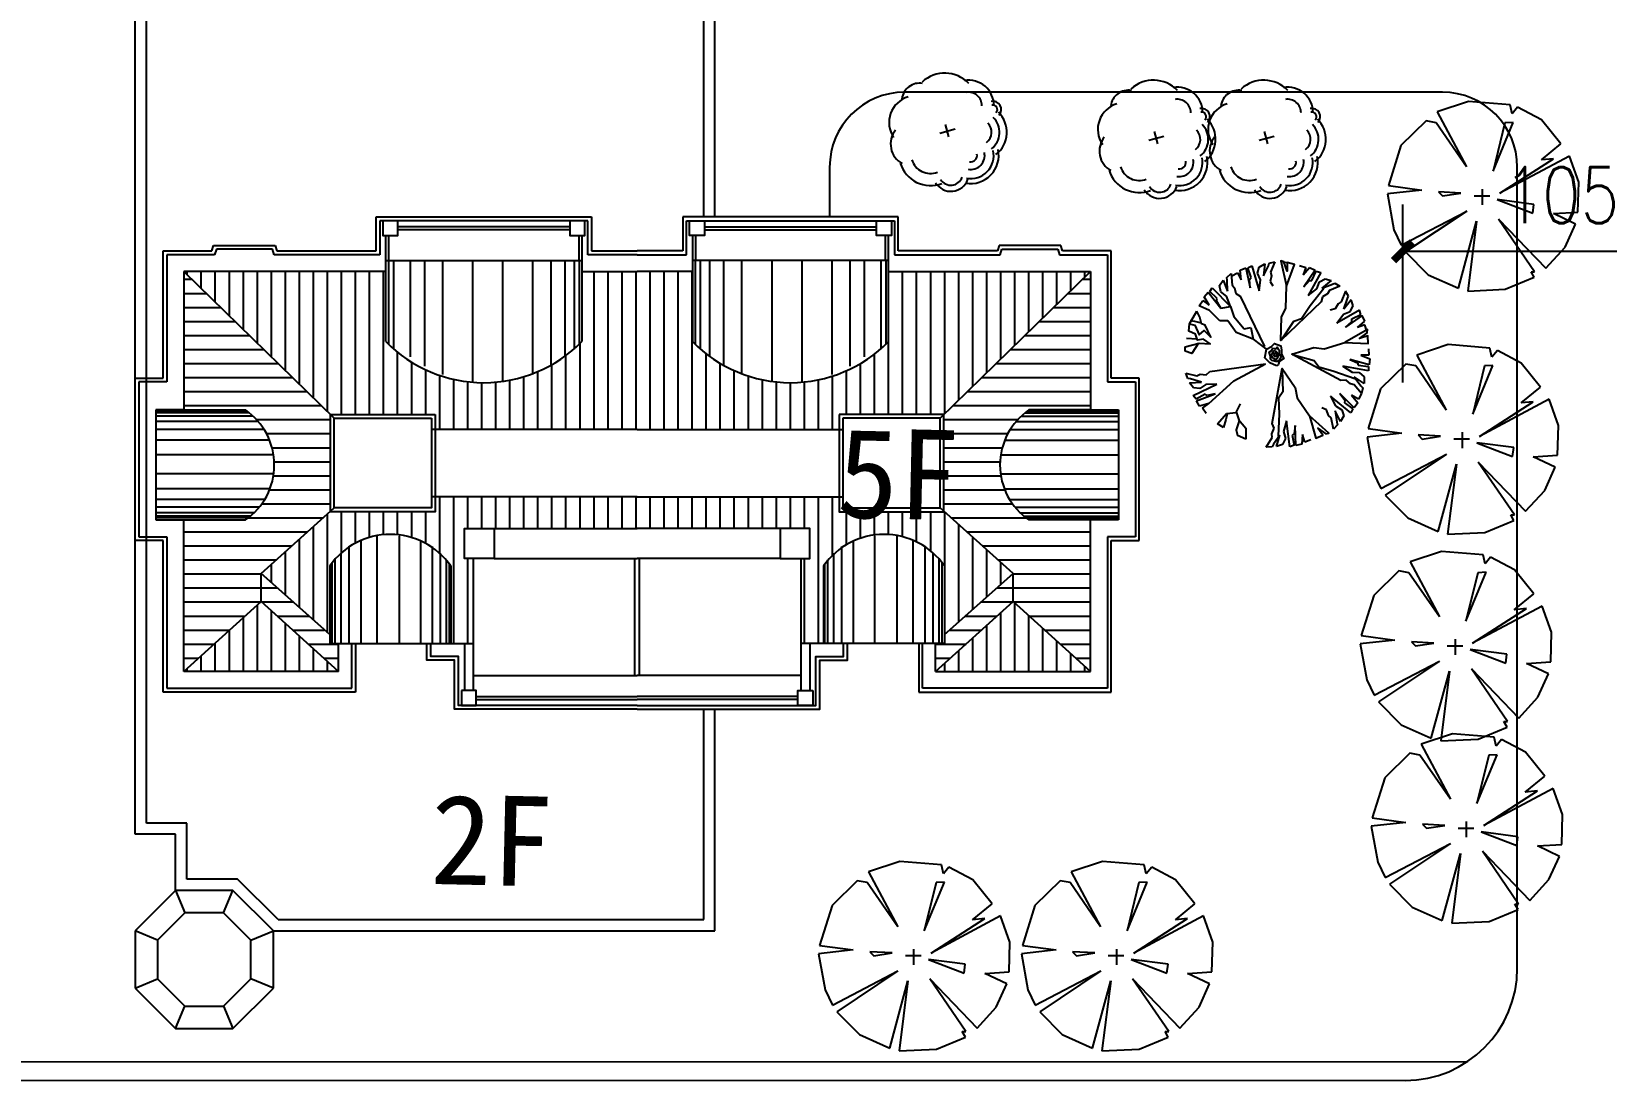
# Model space of a CAD drawing. Extents: x 225694 to 1397201, y -46174 to 794826.
# Drawn here: x 393711 to 435818, y 593584 to 621625 of the extents above; entities that cross this region are included whole.
import ezdxf
from ezdxf.enums import TextEntityAlignment as Align

# ---------------------------------------------------------------- set-up
doc = ezdxf.new("R2010")
doc.units = 0
doc.header["$LTSCALE"] = 0.5
doc.header["$MEASUREMENT"] = 0
for name, color, linetype in [('08-树', 73, 'Continuous'), ('1', 4, 'Continuous'), ('2', 3, 'Continuous'), ('KJ', 8, 'Continuous'), ('PUB_DIM', 3, 'Continuous'), ('ZJ', 7, 'Continuous'), ('屋顶', 135, 'Continuous'), ('树', 124, 'Continuous'), ('细', 95, 'Continuous'), ('路', 40, 'Continuous')]:
    doc.layers.add(name, color=color, linetype=linetype)
doc.styles.add('DIM_FONT', font='SIMPLEX.shx', dxfattribs={"width": 0.8})
doc.styles.add('等线体', font='')
doc.styles.get('等线体').set_extended_font_data('黑体')
doc.dimstyles.new('DIMN500', dxfattribs={"dimscale": 5, "dimtxt": 300, "dimasz": 100, "dimexe": 250, "dimexo": 300, "dimgap": 150, "dimtad": 1, "dimdec": 0, "dimzin": 0, "dimdsep": 46, "dimtxsty": 'DIM_FONT', "dimcen": 0.09, "dimclrt": 7, "dimazin": 2, "dimtfac": 1, "dimtdec": 0, "dimtix": 1, "dimtmove": 2, "dimatfit": 3, "dimfxl": 1, "dimtolj": 1, "dimtzin": 0, "dimarcsym": 0})

# ---------------------------------------------------------------- blocks, each defined once
blk = doc.blocks.new('批杷')
at = {"layer": '08-树', "color": 124}
for p, q in [((-478, 2470), (-326, 2553)), ((-326, 2553), (-360, 2236)), ((-231, 2506), (-208, 2577)), ((-208, 2577), (-55, 2613)), ((-55, 2613), (-172, 2330)), ((296, 2576), (142, 2607)), ((-1537, 1977), (-1438, 2120)), ((-1438, 2120), (-1325, 1821)), ((-1344, 2194), (-1224, 2295)), ((-1333, 2120), (-1344, 2194)), ((-1325, 1821), (-1333, 2120)), ((-1224, 2295), (-1200, 1990)), ((-1206, 2233), (-1054, 2316)), ((-1054, 2316), (-959, 2128)), ((-983, 2387), (-831, 2446)), ((-959, 2128), (-983, 2387)), ((-831, 2446), (-723, 1917)), ((-784, 2446), (-678, 2505)), ((-689, 2188), (-784, 2446)), ((-735, 2140), (-689, 2188)), ((-723, 1917), (-735, 2140)), ((-678, 2505), (-475, 1835)), ((-524, 2306), (-478, 2470)), ((-441, 2129), (-524, 2306)), ((-475, 1835), (-441, 2129)), ((-360, 2236), (-231, 2506)), ((-148, 2236), (-183, 2083)), ((-172, 2330), (-148, 2236)), ((601, 2507), (767, 2457)), ((767, 2457), (700, 2258)), ((700, 2258), (866, 2457)), ((1016, 2391), (717, 1941)), ((717, 1941), (866, 2108)), ((1166, 2324), (833, 1708)), ((866, 2457), (1016, 2391)), ((866, 2108), (933, 2108)), ((933, 2108), (1049, 2357)), ((1049, 2357), (1166, 2324)), ((1132, 2074), (1282, 2158)), ((1448, 2108), (1199, 1908)), ((1282, 2158), (1448, 2108)), ((-1950, 1675), (-1841, 1796)), ((-1841, 1796), (-1506, 1373)), ((-1799, 1818), (-1731, 1918)), ((-1597, 1630), (-1799, 1818)), ((-1731, 1918), (-1248, 1412)), ((-1504, 1809), (-1537, 1977)), ((-1351, 1689), (-1504, 1809)), ((-1248, 1412), (-1351, 1689)), ((-1200, 1990), (-1137, 1917)), ((-1137, 1917), (-1099, 1765)), ((-1099, 1765), (-982, 1692)), ((-982, 1692), (-335, 346)), ((-183, 2083), (-111, 1966)), ((833, 1708), (1066, 1891)), ((1066, 1891), (1132, 2074)), ((1199, 1908), (1481, 2008)), ((1348, 1758), (1215, 1675)), ((1398, 1841), (1348, 1758)), ((1681, 1958), (1398, 1841)), ((1481, 2008), (1548, 2041)), ((1548, 2041), (1681, 1958)), ((1828, 1826), (1718, 1541)), ((1914, 1695), (1828, 1826)), ((1882, 1628), (1914, 1695)), ((-2340, 954), (-2143, 1291)), ((-2080, 1437), (-1981, 1580)), ((-1806, 1311), (-2080, 1437)), ((-1981, 1580), (-1812, 1455)), ((-1812, 1455), (-1950, 1675)), ((-1530, 1034), (-1806, 1311)), ((-1618, 1567), (-1597, 1630)), ((-1506, 1373), (-1618, 1567)), ((-1506, 1373), (-1248, 1412)), ((-1248, 1412), (-1154, 1152)), ((1182, 1542), (102, 510)), ((1215, 1675), (1182, 1542)), ((1556, 1354), (1424, 1318)), ((1636, 1489), (1556, 1354)), ((2206, 1320), (1599, 973)), ((1718, 1541), (1636, 1489)), ((1776, 1210), (1957, 1281)), ((1789, 1343), (1882, 1628)), ((1983, 1597), (1789, 1343)), ((1957, 1281), (2037, 1432)), ((2037, 1432), (1983, 1597)), ((2242, 1205), (2206, 1320)), ((-1312, 1034), (-1530, 1034)), ((-1095, 717), (-1312, 1034)), ((-1154, 1152), (-877, 816)), ((-877, 816), (-699, 855)), ((-699, 855), (-640, 538)), ((1599, 973), (1776, 1210)), ((2276, 1172), (1834, 862)), ((1834, 862), (1997, 1016)), ((1995, 1082), (2242, 1205)), ((1997, 1016), (1995, 1082)), ((2151, 853), (2346, 1024)), ((2349, 925), (2151, 853)), ((2346, 1024), (2276, 1172)), ((2403, 760), (2349, 925)), ((-640, 538), (-1095, 717)), ((-640, 538), (-264, 261)), ((-2459, 222), (-2459, 340)), ((1708, -563), (393, 145)), ((2464, -143), (1944, 3)), ((1944, 3), (2149, -88)), ((2450, 115), (2240, 117)), ((2240, 117), (2481, 20)), ((2447, 288), (2450, 115)), ((2481, 20), (2464, -143)), ((-2383, -509), (-2442, -364)), ((-2442, -364), (-2145, -435)), ((-2145, -435), (-2055, -397)), ((-2055, -397), (-1899, -408)), ((-1899, -408), (-1794, -320)), ((-1794, -320), (-313, -120)), ((-1154, -571), (-313, -120)), ((-131, -1714), (136, -244)), ((2447, -305), (1759, -180)), ((1759, -180), (2005, -344)), ((2005, -344), (2199, -351)), ((2149, -88), (2169, -151)), ((2169, -151), (2443, -185)), ((2199, -351), (2325, -467)), ((2443, -185), (2447, -305)), ((-2310, -521), (-2383, -509)), ((-2342, -622), (-2022, -607)), ((-2236, -760), (-2342, -622)), ((-2022, -607), (-2310, -521)), ((-2240, -963), (-1609, -660)), ((-2067, -780), (-2236, -760)), ((-1905, -671), (-2067, -780)), ((-1609, -660), (-1905, -671)), ((-1825, -1182), (-1154, -571)), ((1845, -553), (1708, -563)), ((1965, -654), (1845, -553)), ((2060, -676), (1965, -654)), ((2258, -908), (2060, -676)), ((2329, -641), (2062, -466)), ((2062, -466), (2244, -703)), ((2244, -703), (2296, -756)), ((2296, -756), (2258, -908)), ((2325, -467), (2329, -641)), ((-2166, -1058), (-2240, -963)), ((-1925, -924), (-2166, -1058)), ((-2158, -1104), (-1652, -917)), ((-2076, -1246), (-2158, -1104)), ((-1825, -1182), (-2076, -1246)), ((-1996, -1305), (-1825, -1182)), ((-1871, -963), (-1925, -924)), ((-1652, -917), (-1871, -963)), ((1429, -980), (1563, -1244)), ((1968, -1427), (1429, -980)), ((1563, -1244), (1729, -1345)), ((1680, -912), (1814, -1091)), ((2062, -1293), (1680, -912)), ((1814, -1091), (1801, -1156)), ((1801, -1156), (2023, -1319)), ((1994, -957), (2157, -1159)), ((2176, -1062), (1994, -957)), ((2157, -1159), (2062, -1293)), ((2258, -908), (2176, -1062)), ((-1891, -1443), (-1996, -1305)), ((249, -1643), (169, -1928)), ((342, -2337), (249, -1643)), ((1321, -1348), (1197, -1290)), ((1377, -1495), (1321, -1348)), ((1449, -1560), (1377, -1495)), ((1508, -1860), (1449, -1560)), ((1553, -1378), (1596, -1674)), ((1700, -1661), (1553, -1378)), ((1596, -1674), (1615, -1746)), ((1782, -1508), (1700, -1661)), ((1729, -1345), (1782, -1508)), ((2023, -1319), (1968, -1427)), ((-1431, -1818), (-1589, -1719)), ((-837, -2135), (-1055, -2036)), ((-290, -2343), (-130, -2083)), ((-138, -1986), (-80, -1841)), ((-130, -2083), (-138, -1986)), ((-80, -1841), (-131, -1714)), ((71, -2020), (-99, -2267)), ((-14, -2328), (71, -2020)), ((169, -1928), (222, -2115)), ((457, -1986), (403, -2025)), ((403, -2025), (456, -2295)), ((480, -1763), (457, -1986)), ((502, -2303), (480, -1763)), ((679, -2009), (662, -2269)), ((743, -2210), (679, -2009)), ((1615, -1746), (1508, -1860)), ((-133, -2333), (-290, -2343)), ((-99, -2267), (-133, -2333)), ((150, -2270), (-14, -2328)), ((222, -2115), (150, -2270)), ((456, -2295), (342, -2337)), ((662, -2269), (502, -2303)), ((907, -2153), (743, -2210))]:
    blk.add_line(p, q, dxfattribs=at)
for points in [[(252, 1958), (468, 2540), (268, 2590), (268, 2357), (185, 2607), (102, 2640), (252, 1958)], [(119, 527), (102, 510), (119, 1126), (235, 1375), (252, 1958)], [(119, 527), (451, 1026), (650, 1093), (883, 1442), (1249, 1908)], [(-2459, 340), (-2083, 439), (-1787, 420), (-1965, 538), (-2123, 519), (-2182, 677), (-2360, 756), (-2340, 954), (-2202, 915), (-2083, 657), (-1945, 776), (-1767, 598), (-1925, 915), (-2024, 954), (-2063, 1133), (-2143, 1291)], [(-2024, 974), (-2202, 1014), (-2321, 1034)], [(-2103, 439), (-2281, 162), (-2459, 222)], [(-2143, 538), (-2419, 558)], [(414, 135), (393, 145), (984, 320), (1257, 286), (1816, 451)], [(1816, 451), (2437, 425), (2423, 630), (2201, 558), (2413, 714), (2419, 804), (1816, 451)], [(414, 135), (992, -27), (1117, -196), (1521, -309), (2077, -513)], [(133, -267), (157, -867), (35, -1038), (52, -1457), (30, -2049)], [(133, -267), (136, -244), (485, -752), (537, -1022), (866, -1503)], [(-1352, -1442), (-1095, -1422), (-976, -1185)], [(-1589, -1719), (-1352, -1442)], [(-1332, -1462), (-1371, -1601), (-1431, -1818)], [(-1095, -1403), (-1015, -1640)], [(-1015, -1640), (-1095, -1878), (-1055, -2036)], [(-1035, -1601), (-837, -1838), (-837, -2135)], [(866, -1503), (1034, -2102), (1225, -2025), (1088, -1836), (1302, -1989), (1388, -1967), (866, -1503)]]:
    blk.add_lwpolyline(points, dxfattribs=at)
for points in [[(-14, -172), (-197, -89), (-330, 44), (-280, 277), (-147, 344), (-64, 427), (102, 360), (119, 244), (119, 144), (185, 27), (52, -56), (36, -139)], [(-35, -51), (-138, -31), (-178, 9), (-178, 88), (-187, 117), (-207, 191), (-138, 236), (-109, 300), (-20, 290), (5, 330), (34, 270), (59, 251), (54, 147), (103, 93), (103, 48), (79, 38), (64, -11), (39, -26), (24, -51)], [(-114, 33), (-138, 78), (-138, 132), (-104, 196), (-99, 226), (-54, 246), (-40, 201), (-15, 206), (-5, 191), (20, 157), (29, 127), (29, 97), (15, 48), (10, 33), (-5, 18), (-25, 18), (-25, -1), (-64, -1), (-69, 18), (-79, 28)], [(-74, 112), (-64, 167), (-40, 172), (-30, 152), (-10, 132), (-10, 107), (-30, 93), (-30, 78), (-49, 83), (-74, 93)]]:
    blk.add_lwpolyline(points, close=True, dxfattribs=at)
blk = doc.blocks.new('桂花')
at = {"layer": '08-树', "linetype": 'ByBlock'}
for p, q in [((0, 0), (-316, 0)), ((-149, -187), (-149, 195))]:
    blk.add_line(p, q, dxfattribs=at)
for centre, radius, start, end in [((-612, 656), 626, 75.2533, 173.8893), ((-367, 1210), 204, 31.9374, 177.2865), ((-367, 1210), 110, 31.9374, 177.2865), ((79, 732), 688, 22.6842, 120.5814), ((79, 732), 509, 22.6842, 120.5814), ((-743, 93), 815, 118.8409, 207.9925), ((-612, 656), 332, 75.2533, 173.8893), ((79, 732), 314, 22.6842, 120.5814), ((574, 395), 565, 335.0514, 87.0482), ((574, 395), 687, 335.0514, 87.0482), ((574, 395), 158, 335.0514, 87.0482), ((574, 395), 344, 335.0514, 87.0482), ((868, -183), 294, 286.7742, 55.2785), ((868, -183), 443, 286.7742, 55.2785), ((-1031, -465), 437, 155.3763, 247.6372), ((-552, -692), 652, 181.4394, 289.2262), ((287, -545), 475, 271.8981, 6.291), ((287, -545), 769, 271.8981, 6.291), ((-59, -897), 543, 216.0983, 316.3439)]:
    blk.add_arc(centre, radius, start, end, dxfattribs=at)
blk = doc.blocks.new('GUIHUA')
at = {"layer": '树', "linetype": 'ByBlock', "xscale": 1.0944, "yscale": 1.0944, "zscale": 1.0944}
blk.add_blockref('桂花', (169, -8), dxfattribs=at)
blk = doc.blocks.new('棕榈')
at = {"layer": '树', "color": 64, "linetype": 'Continuous'}
for p, q in [((-172, 1067), (-553, 940)), ((336, 1025), (-172, 1067)), ((360, 916), (336, 1025)), ((426, 996), (360, 916)), ((717, 842), (426, 996)), ((-688, 831), (-995, 530)), ((-566, 808), (-688, 831)), ((-196, 270), (-566, 808)), ((-553, 940), (-196, 270)), ((127, 220), (373, 813)), ((270, 808), (127, 220)), ((373, 813), (270, 808)), ((953, 551), (717, 842)), ((-995, 530), (-1146, 45)), ((1056, 402), (209, -50)), ((715, 357), (953, 551)), ((1170, 85), (1056, 402)), ((209, -50), (863, 371)), ((863, 371), (715, 357)), ((-1146, 45), (-738, -11)), ((0, -192), (0, 0)), ((1159, -278), (1170, 85)), ((-738, -11), (-1159, -58)), ((-1159, -58), (-1080, -495)), ((-537, -32), (-487, -82)), ((-265, -48), (-537, -32)), ((-487, -82), (-265, -48)), ((88, -84), (-103, -84)), ((177, -127), (611, -294)), ((625, -185), (177, -127)), ((611, -294), (625, -185)), ((-990, -683), (-193, -267)), ((-193, -267), (-937, -763)), ((633, -1004), (193, -363)), ((193, -363), (770, -961)), ((863, -297), (1159, -278)), ((1130, -424), (863, -297)), ((-1080, -495), (-990, -683)), ((-294, -1205), (-73, -388)), ((-73, -388), (-180, -1239)), ((1003, -707), (1130, -424)), ((-937, -763), (-662, -1041)), ((770, -961), (1003, -707)), ((-662, -1041), (-294, -1205)), ((275, -1218), (627, -1072)), ((627, -1072), (590, -1004)), ((590, -1004), (633, -1004)), ((-180, -1239), (275, -1218))]:
    blk.add_line(p, q, dxfattribs=at)
blk = doc.blocks.new('_ArchTick')
at = {"color": 0, "linetype": 'ByBlock'}
blk.add_lwpolyline([(-0.5, -0.5, 0.4, 0.4, 0), (0.5, 0.5, 0.4, 0.4, 0)], format="xyseb", dxfattribs=at)
blk = doc.blocks.new('*U100')
at = {"color": 0, "lineweight": -2}
for p, q in [((430375, 612238), (430375, 616999)), ((440906, 612238), (440906, 616999)), ((430375, 615749), (440906, 615749)), ((430375, 615749), (440906, 615749))]:
    blk.add_line(p, q, dxfattribs=at)
at = {"layer": 'DEFPOINTS', "color": 0}
for p in [(430375, 610738), (440906, 610738)]:
    blk.add_point(p, dxfattribs=at)
at = {"color": 0, "lineweight": -2, "xscale": 500, "yscale": 500, "zscale": 500, "rotation": 180}
blk.add_blockref('_ArchTick', (430375, 615749), dxfattribs=at)
at = {"color": 0, "lineweight": -2, "xscale": 500, "yscale": 500, "zscale": 500}
blk.add_blockref('_ArchTick', (440906, 615749), dxfattribs=at)
at = {"color": 7, "insert": (435641, 617249), "char_height": 1500, "width": 0.000000001, "attachment_point": 5, "style": 'DIM_FONT'}
blk.add_mtext('10500', dxfattribs=at)
blk = doc.blocks.new('2w')
at = {"layer": 'KJ'}
h = blk.add_hatch(dxfattribs=at)
h.set_pattern_fill('ANSI31', color=256, scale=3000, angle=45, style=0)
h.paths.add_polyline_path([(1044197, 359183), (1044197, 357113), (1044797, 357113), (1044797, 359383), (1044557, 359383), (1044557, 360183), (1045357, 360183), (1049177, 360183), (1052997, 360183), (1053797, 360183), (1053797, 359383), (1053557, 359383), (1053557, 357113), (1054157, 357113), (1054157, 359183, -0.520128), (1057397, 359183), (1057397, 357347), (1059227, 358981), (1057388, 360633), (1054577, 360633), (1054577, 361033), (1049177, 361033), (1043777, 361033), (1043777, 360633), (1040966, 360633), (1039127, 358981), (1040957, 357347), (1040957, 359183, -0.520128)])
h.paths.add_polyline_path([(1042457, 365183), (1042457, 367053), (1037057, 367053), (1040975, 363233), (1043777, 363233), (1043777, 362833), (1049177, 362833), (1054577, 362833), (1054577, 363233), (1057380, 363233), (1061297, 367053), (1055897, 367053), (1055897, 365183, -0.419621), (1050657, 365183), (1050657, 367053), (1049177, 367053), (1047697, 367053), (1047697, 365183, -0.419621)])
h = blk.add_hatch(dxfattribs=at)
h.set_pattern_fill('ANSI31', color=256, scale=3000, angle=135, style=0)
h.paths.add_polyline_path([(1040977, 363230), (1037057, 367053), (1037057, 363353), (1038707, 363353, -0.52381), (1038707, 360413), (1037057, 360413), (1037057, 356363), (1039127, 358231), (1039127, 358981), (1040977, 360643)])
h.paths.add_polyline_path([(1039127, 358981), (1039127, 358231), (1041197, 356363), (1041197, 357113), (1040957, 357113), (1040957, 357347)])
h.paths.add_polyline_path([(1057397, 357347), (1057397, 357113), (1057157, 357113), (1057157, 356363), (1059227, 358231), (1059227, 358981)])
h.paths.add_polyline_path([(1061297, 360413), (1059647, 360413, -0.52381), (1059647, 363353), (1061297, 363353), (1061297, 367053), (1057377, 363230), (1057377, 360643), (1059227, 358981), (1059227, 358231), (1061297, 356363)])
h = blk.add_hatch(dxfattribs=at)
h.set_pattern_fill('ANSI31', color=256, scale=3000, angle=45, style=0)
h.paths.add_polyline_path([(1041197, 356363), (1039127, 358231), (1037057, 356363)])
h.paths.add_polyline_path([(1061297, 356363), (1059227, 358231), (1057157, 356363)])
for p, q in [((1042530, 367353), (1042530, 365107)), ((1042663, 367353), (1042663, 364979)), ((1043110, 367353), (1043110, 364775)), ((1043489, 367353), (1043489, 364526)), ((1043971, 367353), (1043971, 364302)), ((1044774, 367353), (1044774, 364110)), ((1045580, 367353), (1045580, 364110)), ((1046383, 367353), (1046383, 364302)), ((1046865, 367353), (1046865, 364526)), ((1047244, 367353), (1047244, 364775)), ((1047491, 367353), (1047491, 364979)), ((1047624, 367353), (1047624, 365107)), ((1050730, 367353), (1050730, 365107)), ((1050863, 367353), (1050863, 364979)), ((1051110, 367353), (1051110, 364775)), ((1051489, 367353), (1051489, 364526)), ((1051971, 367353), (1051971, 364302)), ((1052774, 367353), (1052774, 364110)), ((1053580, 367353), (1053580, 364110)), ((1054383, 367353), (1054383, 364302)), ((1054865, 367353), (1054865, 364526)), ((1055244, 367353), (1055244, 364775)), ((1055691, 367353), (1055691, 364979)), ((1055824, 367353), (1055824, 365107)), ((1038746, 363325), (1036307, 363325)), ((1038804, 363281), (1036307, 363281)), ((1038908, 363191), (1036307, 363191)), ((1039045, 363049), (1036307, 363049)), ((1059310, 363049), (1062047, 363049)), ((1059447, 363191), (1062047, 363191)), ((1059550, 363281), (1062047, 363281)), ((1059608, 363325), (1062047, 363325)), ((1039203, 362835), (1036307, 362835)), ((1039348, 362550), (1036307, 362550)), ((1059006, 362550), (1062047, 362550)), ((1059152, 362835), (1062047, 362835)), ((1039456, 362156), (1036307, 362156)), ((1058898, 362156), (1062047, 362156)), ((1039461, 361644), (1036307, 361644)), ((1058893, 361644), (1062047, 361644)), ((1039361, 361249), (1036307, 361249)), ((1039223, 360964), (1036307, 360964)), ((1058993, 361249), (1062047, 361249)), ((1059131, 360964), (1062047, 360964)), ((1039073, 360751), (1036307, 360751)), ((1038943, 360608), (1036307, 360608)), ((1038845, 360519), (1036307, 360519)), ((1038791, 360474), (1036307, 360474)), ((1059281, 360751), (1062047, 360751)), ((1059411, 360608), (1062047, 360608)), ((1059509, 360519), (1062047, 360519)), ((1059564, 360474), (1062047, 360474)), ((1041479, 357113), (1041479, 359691)), ((1041796, 357113), (1041796, 359865)), ((1042229, 357113), (1042229, 359999)), ((1042825, 357113), (1042825, 359991)), ((1043396, 357113), (1043396, 359848)), ((1043706, 357113), (1043706, 359701)), ((1054649, 357113), (1054649, 359701)), ((1054959, 357113), (1054959, 359848)), ((1055529, 357113), (1055529, 359991)), ((1056125, 357113), (1056125, 359999)), ((1056558, 357113), (1056558, 359865)), ((1056875, 357113), (1056875, 359691)), ((1041024, 357113), (1041024, 359273)), ((1041106, 357113), (1041106, 359369)), ((1041266, 357113), (1041266, 359527)), ((1043919, 357113), (1043919, 359526)), ((1044079, 357113), (1044079, 359350)), ((1044160, 357113), (1044160, 359239)), ((1054194, 357113), (1054194, 359239)), ((1054276, 357113), (1054276, 359350)), ((1054435, 357113), (1054435, 359526)), ((1057088, 357113), (1057088, 359527)), ((1057248, 357113), (1057248, 359369)), ((1057330, 357113), (1057330, 359273))]:
    blk.add_line(p, q, dxfattribs=at)
at = {"layer": '屋顶'}
for p, q in [((1042197, 368513), (1047957, 368513)), ((1042197, 367603), (1042197, 368513)), ((1047957, 368513), (1047957, 367603)), ((1050397, 368513), (1050397, 367603)), ((1056157, 368513), (1050397, 368513)), ((1056157, 367603), (1056157, 368513)), ((1047857, 368413), (1042297, 368413)), ((1042297, 368413), (1042297, 367503)), ((1042461, 367053), (1042461, 368013)), ((1042541, 367353), (1042541, 368013)), ((1047377, 368253), (1042777, 368253)), ((1047377, 368173), (1042777, 368173)), ((1047617, 368013), (1047617, 367353)), ((1047697, 368013), (1047697, 367053)), ((1047857, 367503), (1047857, 368413)), ((1050497, 367503), (1050497, 368413)), ((1050497, 368413), (1056057, 368413)), ((1050657, 368013), (1050657, 367053)), ((1050737, 368013), (1050737, 367353)), ((1050977, 368253), (1055577, 368253)), ((1050977, 368173), (1055577, 368173)), ((1055813, 367353), (1055813, 368013)), ((1055893, 367053), (1055893, 368013)), ((1056057, 368413), (1056057, 367503)), ((1036507, 367603), (1037808, 367603)), ((1036507, 364203), (1036507, 367603)), ((1037808, 367603), (1037853, 367753)), ((1037853, 367753), (1039502, 367753)), ((1037927, 367653), (1037882, 367503)), ((1039427, 367653), (1037927, 367653)), ((1039472, 367503), (1039427, 367653)), ((1039502, 367753), (1039547, 367603)), ((1039547, 367603), (1042197, 367603)), ((1047957, 367603), (1049177, 367603)), ((1050397, 367603), (1049177, 367603)), ((1058808, 367603), (1056157, 367603)), ((1058853, 367753), (1058808, 367603)), ((1060502, 367753), (1058853, 367753)), ((1058882, 367503), (1058927, 367653)), ((1058927, 367653), (1060427, 367653)), ((1060427, 367653), (1060472, 367503)), ((1060547, 367603), (1060502, 367753)), ((1061847, 367603), (1060547, 367603)), ((1061847, 364203), (1061847, 367603)), ((1037882, 367503), (1036607, 367503)), ((1037882, 367503), (1036607, 367503)), ((1036607, 367503), (1036607, 364103)), ((1042297, 367503), (1039472, 367503)), ((1042067, 367503), (1039472, 367503)), ((1049177, 367503), (1047857, 367503)), ((1049177, 367503), (1050497, 367503)), ((1056057, 367503), (1058882, 367503)), ((1056288, 367503), (1058882, 367503)), ((1060472, 367503), (1061747, 367503)), ((1060472, 367503), (1061747, 367503)), ((1061747, 367503), (1061747, 364103)), ((1037057, 367053), (1037057, 363353)), ((1042457, 367053), (1037057, 367053)), ((1037057, 367053), (1041077, 363133)), ((1047697, 367053), (1049177, 367053)), ((1050657, 367053), (1049177, 367053)), ((1055897, 367053), (1061297, 367053)), ((1061297, 367053), (1057277, 363133)), ((1061297, 367053), (1061297, 363353)), ((1035757, 364203), (1036507, 364203)), ((1035757, 359863), (1035757, 364203)), ((1036607, 364103), (1035857, 364103)), ((1035857, 364103), (1035857, 359963)), ((1061747, 364103), (1062497, 364103)), ((1062597, 364203), (1061847, 364203)), ((1062497, 364103), (1062497, 359963)), ((1062597, 359863), (1062597, 364203)), ((1037057, 363353), (1036307, 363353)), ((1036307, 363353), (1036307, 360413)), ((1037057, 363353), (1038707, 363353)), ((1037057, 363353), (1038707, 363353)), ((1061297, 363353), (1059647, 363353)), ((1061297, 363353), (1059647, 363353)), ((1061297, 363353), (1062047, 363353)), ((1062047, 363353), (1062047, 360413)), ((1049177, 362833), (1043677, 362833)), ((1049177, 362833), (1054677, 362833)), ((1049177, 361033), (1043677, 361033)), ((1049177, 361033), (1043677, 361033)), ((1049177, 361033), (1054677, 361033)), ((1049177, 361033), (1054677, 361033)), ((1039127, 358981), (1041077, 360733)), ((1059227, 358981), (1057277, 360733)), ((1036307, 360413), (1037057, 360413)), ((1037057, 356363), (1037057, 360413)), ((1037057, 360413), (1038707, 360413)), ((1045357, 360183), (1049177, 360183)), ((1052997, 360183), (1049177, 360183)), ((1061297, 360413), (1059647, 360413)), ((1062047, 360413), (1061297, 360413)), ((1061297, 356363), (1061297, 360413)), ((1036507, 359863), (1035757, 359863)), ((1035857, 359963), (1036607, 359963)), ((1036357, 359963), (1036607, 359963)), ((1036507, 355813), (1036507, 359863)), ((1036607, 359963), (1036607, 355913)), ((1036607, 359963), (1036607, 355913)), ((1061747, 359963), (1061747, 355913)), ((1061747, 359963), (1061747, 355913)), ((1062497, 359963), (1061747, 359963)), ((1061997, 359963), (1061747, 359963)), ((1061847, 355813), (1061847, 359863)), ((1061847, 359863), (1062597, 359863)), ((1040957, 359183), (1040957, 357113)), ((1044197, 359183), (1044197, 357113)), ((1044797, 359383), (1044797, 355853)), ((1045357, 359383), (1049177, 359383)), ((1049117, 356253), (1049117, 359383)), ((1052997, 359383), (1049177, 359383)), ((1049237, 356253), (1049237, 359383)), ((1053557, 359383), (1053557, 355853)), ((1054157, 359183), (1054157, 357113)), ((1057397, 359183), (1057397, 357113)), ((1039127, 358231), (1039127, 358981)), ((1040957, 357347), (1039127, 358981)), ((1057397, 357347), (1059227, 358981)), ((1059227, 358231), (1059227, 358981)), ((1037057, 356363), (1039127, 358231)), ((1041197, 356363), (1039127, 358231)), ((1057157, 356363), (1059227, 358231)), ((1061297, 356363), (1059227, 358231)), ((1040957, 357113), (1044397, 357113)), ((1041197, 356363), (1041197, 357113)), ((1041547, 355913), (1041547, 357113)), ((1041547, 355913), (1041547, 357113)), ((1041647, 357113), (1041647, 355813)), ((1044097, 357113), (1044797, 357113)), ((1044557, 357113), (1044557, 355853)), ((1054257, 357113), (1053557, 357113)), ((1053797, 357113), (1053797, 355853)), ((1057397, 357113), (1053957, 357113)), ((1056707, 357113), (1056707, 355813)), ((1056807, 355913), (1056807, 357113)), ((1056807, 355913), (1056807, 357113)), ((1057157, 356363), (1057157, 357113)), ((1041197, 356363), (1037057, 356363)), ((1044797, 356253), (1049177, 356253)), ((1053557, 356253), (1049177, 356253)), ((1057157, 356363), (1061297, 356363)), ((1041647, 355813), (1036507, 355813)), ((1036607, 355913), (1041547, 355913)), ((1036607, 355913), (1041547, 355913)), ((1056707, 355813), (1061847, 355813)), ((1061747, 355913), (1056807, 355913)), ((1061747, 355913), (1056807, 355913)), ((1044877, 355693), (1049177, 355693)), ((1044877, 355613), (1049177, 355613)), ((1053477, 355693), (1049177, 355693)), ((1053477, 355613), (1049177, 355613))]:
    blk.add_line(p, q, dxfattribs=at)
for points in [[(1042377, 368413), (1042377, 368013), (1042777, 368013), (1042777, 368413)], [(1047377, 368413), (1047377, 368013), (1047777, 368013), (1047777, 368413)], [(1050977, 368413), (1050977, 368013), (1050577, 368013), (1050577, 368413)], [(1055977, 368413), (1055977, 368013), (1055577, 368013), (1055577, 368413)], [(1043777, 363233), (1043777, 360633), (1040977, 360633), (1040977, 363233)], [(1043677, 363133), (1043677, 360733), (1041077, 360733), (1041077, 363133)], [(1054577, 363233), (1054577, 360633), (1057377, 360633), (1057377, 363233)], [(1054677, 363133), (1054677, 360733), (1057277, 360733), (1057277, 363133)], [(1045357, 360183), (1045357, 359383), (1044557, 359383), (1044557, 360183)], [(1052997, 360183), (1052997, 359383), (1053797, 359383), (1053797, 360183)], [(1044477, 355853), (1044477, 355453), (1044877, 355453), (1044877, 355853)], [(1053877, 355853), (1053877, 355453), (1053477, 355453), (1053477, 355853)]]:
    blk.add_lwpolyline(points, close=True, dxfattribs=at)
for points in [[(1042457, 365183), (1042457, 367353), (1047697, 367353), (1047697, 365183)], [(1055897, 365183), (1055897, 367353), (1050657, 367353), (1050657, 365183)], [(1049177, 355353), (1044297, 355353), (1044297, 356663), (1043557, 356663), (1043557, 357113)], [(1049177, 355453), (1044397, 355453), (1044397, 356763), (1043657, 356763), (1043657, 357113)], [(1049177, 355453), (1053957, 355453), (1053957, 356763), (1054697, 356763), (1054697, 357113)], [(1049177, 355353), (1054057, 355353), (1054057, 356663), (1054797, 356663), (1054797, 357113)]]:
    blk.add_lwpolyline(points, dxfattribs=at)
for centre, radius, start, end in [((1045077, 367755), 3672, 224.4721, 315.5279), ((1053277, 367755), 3672, 224.4721, 315.5279), ((1037689, 361883), 1788, 304.708, 55.292), ((1060665, 361883), 1788, 124.708, 235.292), ((1042577, 358047), 1979, 35.0396, 144.9604), ((1055777, 358047), 1979, 35.0396, 144.9604)]:
    blk.add_arc(centre, radius, start, end, dxfattribs=at)

msp = doc.modelspace()

# ---------------------------------------------------------------- linework, layer by layer
at = {"layer": '1', "color": 7}
for p, q in [((397565.4, 598666.1), (397814, 598066.1)), ((398847.6, 598066.1), (399096.2, 598666.1)), ((397814, 598066.1), (397083, 597335.1)), ((398847.6, 598066.1), (397814, 598066.1)), ((399578.6, 597335.1), (398847.6, 598066.1)), ((397083, 597335.1), (396483, 597583.7)), ((399578.6, 597335.1), (400178.6, 597583.7)), ((397083, 597335.1), (397083, 596301.5)), ((399578.6, 596301.5), (399578.6, 597335.1)), ((396483, 596052.9), (397083, 596301.5)), ((397083, 596301.5), (397814, 595570.5)), ((398847.6, 595570.5), (399578.6, 596301.5)), ((400178.6, 596052.9), (399578.6, 596301.5)), ((397565.4, 594970.5), (397814, 595570.5)), ((397814, 595570.5), (398847.6, 595570.5)), ((398847.6, 595570.5), (399096.2, 594970.5))]:
    msp.add_line(p, q, dxfattribs=at)
at = {"layer": '1', "color": 7, "linetype": 'Continuous'}
msp.add_line((386310.9, 594091.3), (432091.6, 594083.7), dxfattribs=at)
at = {"layer": '2', "color": 7}
for p, q in [((396483, 600166.1), (396483, 677878.5)), ((411683, 616667.5), (411683, 634297.5)), ((411983, 616667.5), (411983, 634297.5)), ((411683, 597883.7), (411683, 603507.5)), ((411983, 597583.7), (411983, 603507.5)), ((397565.4, 600166.1), (396483, 600166.1)), ((397565.4, 598666.1), (397565.4, 600166.1)), ((397565.4, 598666.1), (396483, 597583.7)), ((399096.2, 598666.1), (397565.4, 598666.1)), ((400178.6, 597583.7), (399096.2, 598666.1)), ((396483, 597583.7), (396483, 596052.9)), ((400178.6, 596052.9), (400178.6, 597583.7)), ((400178.6, 597583.7), (411983, 597583.7)), ((400302.8, 597883.7), (411683, 597883.7)), ((396483, 596052.9), (397565.4, 594970.5)), ((399096.2, 594970.5), (400178.6, 596052.9)), ((397565.4, 594970.5), (399096.2, 594970.5))]:
    msp.add_line(p, q, dxfattribs=at)
at = {"layer": '细', "color": 7}
for p, q in [((396783, 600466.1), (396783, 677578.5)), ((397865.4, 600466.1), (396783, 600466.1)), ((397865.4, 598966.1), (397865.4, 600466.1)), ((399220.4, 598966.1), (397865.4, 598966.1)), ((400302.8, 597883.7), (399220.4, 598966.1))]:
    msp.add_line(p, q, dxfattribs=at)
at = {"layer": '路', "color": 7}
for p, q in [((431433.3, 620000.9), (417048.6, 620000.9)), ((415048.6, 618000.9), (415048.6, 616667.5))]:
    msp.add_line(p, q, dxfattribs=at)
at = {"layer": '路', "color": 7, "linetype": 'Continuous'}
for p, q in [((433433.3, 596583.7), (433433.3, 618000.9)), ((388379.8, 593591.3), (430433.3, 593583.7))]:
    msp.add_line(p, q, dxfattribs=at)
at = {"layer": '路', "color": 7}
for centre, start, end in [((417048.6, 618000.9), 90, 180), ((431433.3, 618000.9), 360, 90)]:
    msp.add_arc(centre, 2000, start, end, dxfattribs=at)
at = {"layer": '路', "color": 7, "linetype": 'Continuous'}
msp.add_arc((430433.3, 596583.7), 3000, 270, 360, dxfattribs=at)

# ---------------------------------------------------------------- block references
at = {"layer": '08-树', "color": 7}
msp.add_blockref('批杷', (427010.1, 612858.5), dxfattribs=at)
at = {"layer": 'KJ', "color": 7}
msp.add_blockref('2w', (-639274.1, 248154.6), dxfattribs=at)
at = {"layer": '树', "color": 7, "rotation": 284.9686464037668}
for p in [(418201.9, 618972.2), (423783.9, 618784.2), (426731.6, 618784.2)]:
    msp.add_blockref('GUIHUA', p, dxfattribs=at)
at = {"layer": '树', "color": 7, "xscale": 2.197147679980844, "yscale": 2.197147679980844, "zscale": 2.19714768}
for p in [(432505.5, 617410.4), (431963.4, 610910.3), (431780.2, 605382.4), (432074.6, 600507.3), (417299.9, 597097.7), (422722.5, 597097.7)]:
    msp.add_blockref('棕榈', p, dxfattribs=at)

# ---------------------------------------------------------------- texts
at = {"layer": 'ZJ', "color": 7, "linetype": 'Continuous', "style": '等线体'}
for s, p in [('5F', (416888.1, 609776.6)), ('2F', (406021.4, 600002.5))]:
    msp.add_text(s, height=2400, rotation=358.73535, dxfattribs=at).set_placement(p, align=Align.MIDDLE)

# ---------------------------------------------------------------- dimensions: what is measured, and where the dimension line sits
at = {"layer": 'PUB_DIM', "color": 7}
dim = msp.add_aligned_dim(p1=(430375, 610738.4), p2=(440906, 610738.4), distance=5010.6, text='10500', dimstyle='DIMN500', dxfattribs=at)
dim.commit()
dim.dimension.update_dxf_attribs({"geometry": '*U100', "text_midpoint": (435640.5, 617248.9)})

doc.saveas('drawing.dxf')
